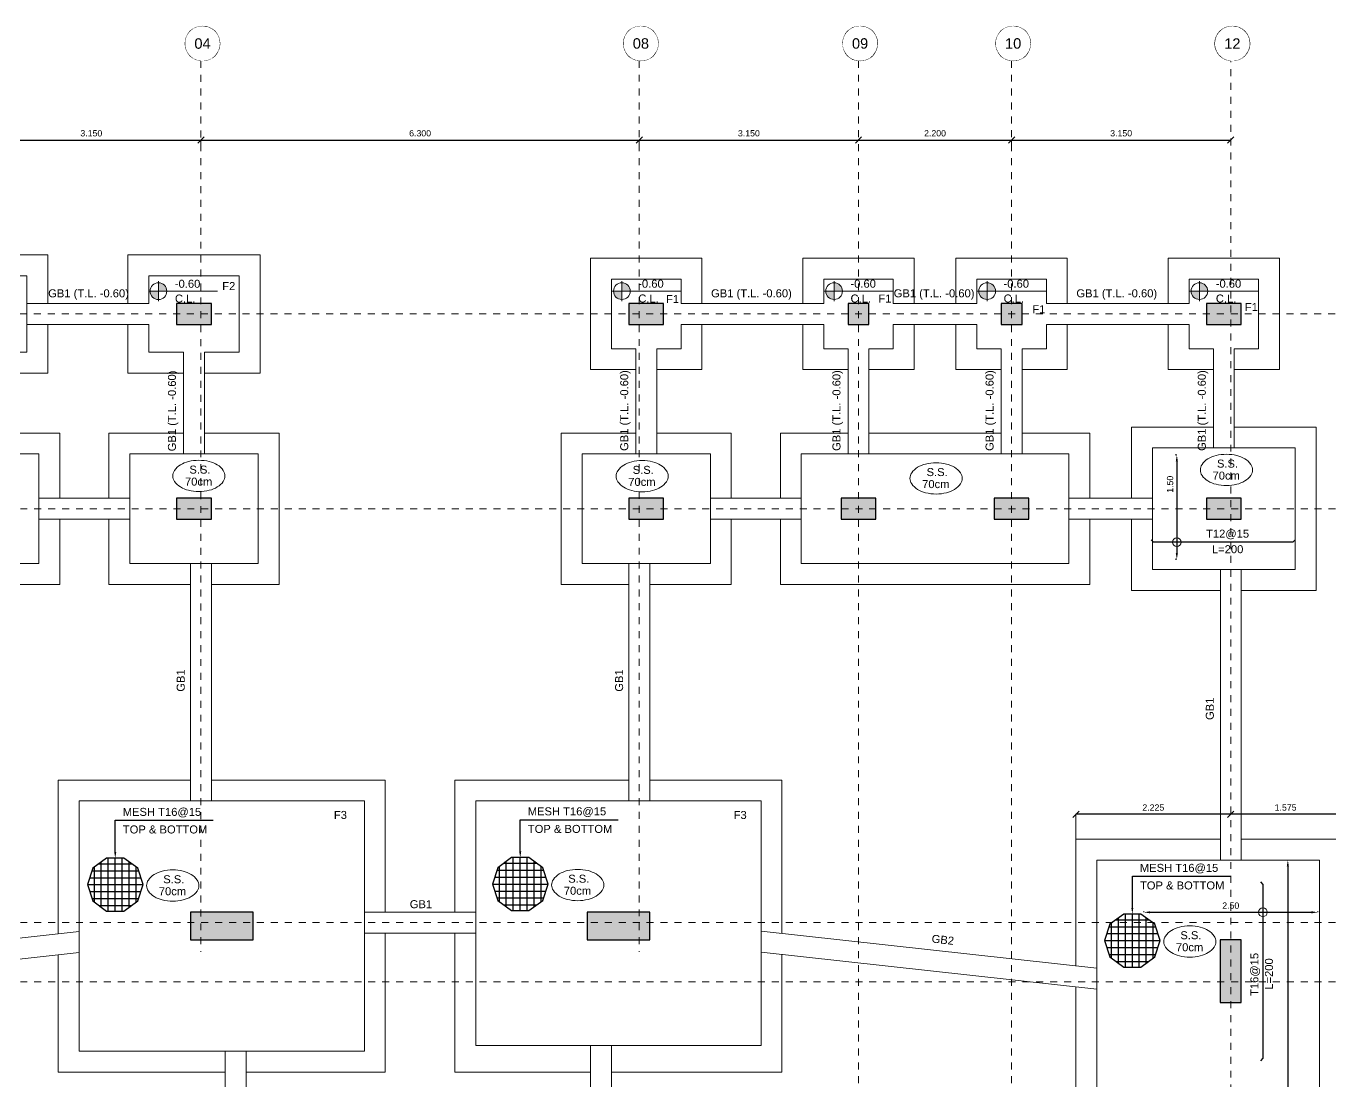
# Model space of a CAD drawing. Header units: inches. Extents: x -11.3 to 47.2, y -1.9 to 32.
# Drawn here: x 8.49 to 27.22, y 16.82 to 31.99 of the extents above; entities that cross this region are included whole.
import ezdxf
from ezdxf import colors
from ezdxf.entities.mleader import LeaderData, LeaderLine
from ezdxf.enums import TextEntityAlignment as Align
from ezdxf.math import Vec2, Vec3

# ---------------------------------------------------------------- set-up
doc = ezdxf.new("R2010")
doc.units = ezdxf.units.IN
doc.header["$MEASUREMENT"] = 0
doc.set_wipeout_variables(frame=1)
doc.linetypes.add('AXES-TYP$0$CENTER2', pattern=[1.125, 0.75, -0.125, 0.125, -0.125])
doc.layers.add('AXES-2ND&3RD$0$A-GRID-IDEN @ 50', color=51, linetype='Continuous')
doc.layers.add('Columns', color=4, linetype='Continuous')
for name, color, linetype, lineweight in [('AXES-2ND&3RD$0$S-AXIS-CIRC', 22, 'Continuous', 13), ('AXES-TYP$0$S-AXIS-PLAN', 20, 'AXES-TYP$0$CENTER2', 18), ('F_600', 144, 'Continuous', 20), ('F_700', 150, 'Continuous', 20), ('FOUNDATION$0$S-ANNO-TEXT', 130, 'Continuous', 13), ('FOUNDATION$0$S-ANNO-TEXT @ 50', 130, 'Continuous', 13), ('FOUNDATION$0$S-BEAM-NAME', 2, 'Continuous', 30), ('FOUNDATION$0$S-CONC-PATH', 253, 'Continuous', 5), ('P_Con', 6, 'Continuous', 20), ('Strip', 3, 'Continuous', 20)]:
    doc.layers.add(name, color=color, linetype=linetype, lineweight=lineweight)
doc.styles.add('AXES-2ND&3RD$0$DMA-T-S', font='sanss___.ttf', dxfattribs={"height": 0.0023})
doc.styles.add('AXES-ROOF$0$DMA-TXT-DIM', font='sanss___.ttf', dxfattribs={"height": 0.0018})
doc.styles.add('FOUNDATION$0$DMA-T-S', font='sanss___.ttf', dxfattribs={"height": 0.0023})
doc.styles.add('FOUNDATION$0$DMA-TXT-DIM', font='sanss___.ttf', dxfattribs={"height": 0.0018})
doc.styles.add('FOUNDATION$0$Standard', font='arial.ttf')
doc.dimstyles.new('AXES-ROOF$0$DMA-DIM', dxfattribs={"dimtxt": 0.0018, "dimasz": 0.0018, "dimexe": 0, "dimexo": 0, "dimgap": 0.001, "dimtad": 1, "dimdec": 3, "dimlfac": -1, "dimrnd": 0.001, "dimzin": 1, "dimdsep": 46, "dimtxsty": 'AXES-ROOF$0$DMA-TXT-DIM', "dimblk": 'AXES-ROOF$0$_Oblique', "dimcen": 0.003, "dimclrd": 256, "dimclre": 256, "dimclrt": 2, "dimadec": 3, "dimazin": 0, "dimtfac": 1, "dimtdec": 3, "dimtofl": 0, "dimtmove": 0, "dimatfit": 3, "dimfxl": 0.05, "dimtolj": 1, "dimtzin": 0, "dimlwe": -1, "dimarcsym": 0})
doc.dimstyles.new('FOUNDATION$0$DMA-DIM', dxfattribs={"dimtxt": 0.0018, "dimasz": 0.0018, "dimexe": 0, "dimexo": 0, "dimgap": 0.001, "dimtad": 1, "dimdec": 3, "dimlfac": -1, "dimrnd": 0.001, "dimzin": 1, "dimdsep": 46, "dimtxsty": 'FOUNDATION$0$DMA-TXT-DIM', "dimblk": 'FOUNDATION$0$_Oblique', "dimcen": 0.003, "dimclrd": 256, "dimclre": 256, "dimclrt": 2, "dimadec": 3, "dimazin": 0, "dimtfac": 1, "dimtdec": 3, "dimtofl": 0, "dimtmove": 0, "dimatfit": 3, "dimfxl": 0.05, "dimtolj": 1, "dimtzin": 0, "dimlwe": -1, "dimarcsym": 0})

# ---------------------------------------------------------------- blocks, each defined once
blk = doc.blocks.new('FOUNDATION$0$ssnot')
at = {"layer": 'FOUNDATION$0$S-ANNO-TEXT'}
blk.add_lwpolyline([(-0.75, 0, 0.152216), (-0.701, -0.158, 0.106943), (-0.53, -0.318, 0.074343), (-0.3, -0.413, 0.060974), (0, -0.45, 0.060974), (0.3, -0.413, 0.074343), (0.53, -0.318, 0.106943), (0.701, -0.158, 0.152216), (0.75, 0, 0.152216), (0.701, 0.158, 0.106943), (0.53, 0.318, 0.074343), (0.3, 0.413, 0.060974), (0, 0.45, 0.060974), (-0.3, 0.413, 0.074343), (-0.53, 0.318, 0.106943), (-0.701, 0.158, 0.152216)], format="xyb", close=True, dxfattribs=at)
blk = doc.blocks.new('*U8')
at = {"layer": 'FOUNDATION$0$S-ANNO-TEXT'}
h = blk.add_hatch(color=256, dxfattribs=at)
h.paths.add_polyline_path([(0, 0.0024), (0, 0), (0.0024, 0, 0.414214)])
h.paths.add_polyline_path([(0, 0), (-0.0024, 0, 0.414214), (0, -0.0024)])
for p, q in [((-0.00288, 0), (0.0024, 0)), ((0, 0.00288), (0, -0.00288)), ((0.0039, 0), (0, 0)), ((0.0039, 0), (0.01692, 0))]:
    blk.add_line(p, q, dxfattribs=at)
blk.add_circle((0, 0), 0.0024, dxfattribs=at)
at = {"layer": 'FOUNDATION$0$S-ANNO-TEXT', "style": 'FOUNDATION$0$DMA-T-S', "flags": 4}
blk.add_attdef('0.00', (0.0047, 0.00098), '', height=0.0023, dxfattribs=at)
at = {"layer": 'FOUNDATION$0$S-ANNO-TEXT', "style": 'FOUNDATION$0$DMA-T-S'}
blk.add_attdef('FINISHING', (0.00473, -0.00328), '', height=0.0023, dxfattribs=at)
blk = doc.blocks.new('*D175')
at = {"layer": 'Defpoints', "color": 0, "transparency": 16777216}
for p in [(26.594, 20), (26.594, 14.1), (26.62, 14.1)]:
    blk.add_point(p, dxfattribs=at)
at = {"layer": 'FOUNDATION$0$S-ANNO-TEXT', "transparency": 16777216}
for p, q in [((26.594, 20), (26.62, 20)), ((26.594, 14.1), (26.62, 14.1))]:
    blk.add_line(p, q, dxfattribs=at)
at = {"layer": 'FOUNDATION$0$S-ANNO-TEXT', "lineweight": -2, "transparency": 16777216}
blk.add_line((26.62, 19.91), (26.62, 14.19), dxfattribs=at)
at = {"layer": 'FOUNDATION$0$S-ANNO-TEXT', "transparency": 16777216}
for points in [[(26.605, 19.91), (26.635, 19.91), (26.62, 20)], [(26.605, 14.19), (26.635, 14.19), (26.62, 14.1)]]:
    blk.add_solid(points, dxfattribs=at)
blk = doc.blocks.new('*D173')
at = {"layer": 'Defpoints', "color": 0, "transparency": 16777216}
for p in [(24.999, 25.823), (24.999, 24.323), (25.025, 24.323)]:
    blk.add_point(p, dxfattribs=at)
at = {"layer": 'FOUNDATION$0$S-ANNO-TEXT', "transparency": 16777216}
for p, q in [((24.999, 25.823), (25.025, 25.823)), ((24.999, 24.323), (25.025, 24.323))]:
    blk.add_line(p, q, dxfattribs=at)
at = {"layer": 'FOUNDATION$0$S-ANNO-TEXT', "lineweight": -2, "transparency": 16777216}
blk.add_line((25.025, 25.733), (25.025, 24.413), dxfattribs=at)
at = {"layer": 'FOUNDATION$0$S-ANNO-TEXT', "transparency": 16777216}
for points in [[(25.01, 25.733), (25.04, 25.733), (25.025, 25.823)], [(25.01, 24.413), (25.04, 24.413), (25.025, 24.323)]]:
    blk.add_solid(points, dxfattribs=at)
at = {"layer": 'FOUNDATION$0$S-ANNO-TEXT', "transparency": 16777216, "insert": (24.928, 25.402), "char_height": 0.09, "attachment_point": 5, "rotation": 90, "style": 'FOUNDATION$0$DMA-TXT-DIM'}
blk.add_mtext('\\A1;1.50', dxfattribs=at)
blk = doc.blocks.new('FOUNDATION$0$_Oblique')
at = {"color": 0, "linetype": 'ByBlock', "lineweight": -2}
blk.add_line((0.5, 0.5), (-0.5, -0.5), dxfattribs=at)
blk = doc.blocks.new('*D155')
at = {"layer": 'Defpoints', "color": 0, "transparency": 16777216}
for p in [(25.8, 20.658), (25.8, 20.658), (27.375, 20.3)]:
    blk.add_point(p, dxfattribs=at)
at = {"layer": 'FOUNDATION$0$S-ANNO-TEXT', "lineweight": -2, "transparency": 16777216}
blk.add_line((27.375, 20.658), (25.8, 20.658), dxfattribs=at)
at = {"layer": 'FOUNDATION$0$S-ANNO-TEXT', "transparency": 16777216}
blk.add_line((27.375, 20.3), (27.375, 20.658), dxfattribs=at)
at = {"layer": 'FOUNDATION$0$S-ANNO-TEXT', "lineweight": -2, "transparency": 16777216, "xscale": 0.09, "yscale": 0.09, "zscale": 0.09, "rotation": 180}
blk.add_blockref('FOUNDATION$0$_Oblique', (25.8, 20.658), dxfattribs=at)
at = {"layer": 'FOUNDATION$0$S-ANNO-TEXT', "lineweight": -2, "transparency": 16777216, "xscale": 0.09, "yscale": 0.09, "zscale": 0.09}
blk.add_blockref('FOUNDATION$0$_Oblique', (27.375, 20.658), dxfattribs=at)
at = {"layer": 'FOUNDATION$0$S-ANNO-TEXT', "transparency": 16777216, "insert": (26.588, 20.754), "char_height": 0.09, "attachment_point": 5, "style": 'FOUNDATION$0$DMA-TXT-DIM'}
blk.add_mtext('\\A1;1.575', dxfattribs=at)
blk = doc.blocks.new('*D153')
at = {"layer": 'Defpoints', "color": 0, "transparency": 16777216}
for p in [(23.575, 20.658), (25.8, 20.658), (23.575, 20.3)]:
    blk.add_point(p, dxfattribs=at)
at = {"layer": 'FOUNDATION$0$S-ANNO-TEXT', "transparency": 16777216}
blk.add_line((23.575, 20.3), (23.575, 20.658), dxfattribs=at)
at = {"layer": 'FOUNDATION$0$S-ANNO-TEXT', "lineweight": -2, "transparency": 16777216}
blk.add_line((25.8, 20.658), (23.575, 20.658), dxfattribs=at)
at = {"layer": 'FOUNDATION$0$S-ANNO-TEXT', "lineweight": -2, "transparency": 16777216, "xscale": 0.09, "yscale": 0.09, "zscale": 0.09, "rotation": 180}
blk.add_blockref('FOUNDATION$0$_Oblique', (23.575, 20.658), dxfattribs=at)
at = {"layer": 'FOUNDATION$0$S-ANNO-TEXT', "lineweight": -2, "transparency": 16777216, "xscale": 0.09, "yscale": 0.09, "zscale": 0.09}
blk.add_blockref('FOUNDATION$0$_Oblique', (25.8, 20.658), dxfattribs=at)
at = {"layer": 'FOUNDATION$0$S-ANNO-TEXT', "transparency": 16777216, "insert": (24.687, 20.754), "char_height": 0.09, "attachment_point": 5, "style": 'FOUNDATION$0$DMA-TXT-DIM'}
blk.add_mtext('\\A1;2.225', dxfattribs=at)
blk = doc.blocks.new('*D164')
at = {"layer": 'Defpoints', "color": 0, "transparency": 16777216}
for p in [(24.55, 19.263), (27.05, 19.263), (27.05, 19.248)]:
    blk.add_point(p, dxfattribs=at)
at = {"layer": 'FOUNDATION$0$S-ANNO-TEXT', "transparency": 16777216}
for p, q in [((24.55, 19.263), (24.55, 19.248)), ((27.05, 19.263), (27.05, 19.248))]:
    blk.add_line(p, q, dxfattribs=at)
at = {"layer": 'FOUNDATION$0$S-ANNO-TEXT', "lineweight": -2, "transparency": 16777216}
blk.add_line((24.64, 19.248), (26.96, 19.248), dxfattribs=at)
at = {"layer": 'FOUNDATION$0$S-ANNO-TEXT', "transparency": 16777216}
for points in [[(24.64, 19.263), (24.64, 19.233), (24.55, 19.248)], [(26.96, 19.263), (26.96, 19.233), (27.05, 19.248)]]:
    blk.add_solid(points, dxfattribs=at)
at = {"layer": 'FOUNDATION$0$S-ANNO-TEXT', "transparency": 16777216, "insert": (25.8, 19.344), "char_height": 0.09, "attachment_point": 5, "style": 'FOUNDATION$0$DMA-TXT-DIM'}
blk.add_mtext('\\A1;2.50', dxfattribs=at)
blk = doc.blocks.new('AXES-ROOF$0$_Oblique')
at = {"color": 0, "linetype": 'ByBlock', "lineweight": -2}
blk.add_line((0.5, 0.5), (-0.5, -0.5), dxfattribs=at)
blk = doc.blocks.new('*D243')
at = {"layer": 'Defpoints', "color": 0, "transparency": 16777216}
for p in [(7.85, 30.351), (11, 30.351), (11, 30.261)]:
    blk.add_point(p, dxfattribs=at)
at = {"layer": 'FOUNDATION$0$S-ANNO-TEXT', "lineweight": -2, "transparency": 16777216}
blk.add_line((7.85, 30.351), (11, 30.351), dxfattribs=at)
at = {"layer": 'FOUNDATION$0$S-ANNO-TEXT', "transparency": 16777216}
blk.add_line((11, 30.261), (11, 30.351), dxfattribs=at)
at = {"layer": 'FOUNDATION$0$S-ANNO-TEXT', "lineweight": -2, "transparency": 16777216, "xscale": 0.09, "yscale": 0.09, "zscale": 0.09, "rotation": 180}
blk.add_blockref('AXES-ROOF$0$_Oblique', (7.85, 30.351), dxfattribs=at)
at = {"layer": 'FOUNDATION$0$S-ANNO-TEXT', "lineweight": -2, "transparency": 16777216, "xscale": 0.09, "yscale": 0.09, "zscale": 0.09}
blk.add_blockref('AXES-ROOF$0$_Oblique', (11, 30.351), dxfattribs=at)
at = {"layer": 'FOUNDATION$0$S-ANNO-TEXT', "transparency": 16777216, "insert": (9.425, 30.447), "char_height": 0.09, "attachment_point": 5, "style": 'AXES-ROOF$0$DMA-TXT-DIM'}
blk.add_mtext('\\A1;3.150', dxfattribs=at)
blk = doc.blocks.new('*D241')
at = {"layer": 'Defpoints', "color": 0, "transparency": 16777216}
for p in [(17.3, 30.351), (20.45, 30.351), (20.45, 30.351)]:
    blk.add_point(p, dxfattribs=at)
at = {"layer": 'FOUNDATION$0$S-ANNO-TEXT', "lineweight": -2, "transparency": 16777216}
blk.add_line((17.3, 30.351), (20.45, 30.351), dxfattribs=at)
at = {"layer": 'FOUNDATION$0$S-ANNO-TEXT', "lineweight": -2, "transparency": 16777216, "xscale": 0.09, "yscale": 0.09, "zscale": 0.09, "rotation": 180}
blk.add_blockref('AXES-ROOF$0$_Oblique', (17.3, 30.351), dxfattribs=at)
at = {"layer": 'FOUNDATION$0$S-ANNO-TEXT', "lineweight": -2, "transparency": 16777216, "xscale": 0.09, "yscale": 0.09, "zscale": 0.09}
blk.add_blockref('AXES-ROOF$0$_Oblique', (20.45, 30.351), dxfattribs=at)
at = {"layer": 'FOUNDATION$0$S-ANNO-TEXT', "transparency": 16777216, "insert": (18.875, 30.447), "char_height": 0.09, "attachment_point": 5, "style": 'AXES-ROOF$0$DMA-TXT-DIM'}
blk.add_mtext('\\A1;3.150', dxfattribs=at)
blk = doc.blocks.new('*D239')
at = {"layer": 'Defpoints', "color": 0, "transparency": 16777216}
for p in [(20.45, 30.351), (22.65, 30.351), (22.65, 30.208)]:
    blk.add_point(p, dxfattribs=at)
at = {"layer": 'FOUNDATION$0$S-ANNO-TEXT', "lineweight": -2, "transparency": 16777216}
blk.add_line((20.45, 30.351), (22.65, 30.351), dxfattribs=at)
at = {"layer": 'FOUNDATION$0$S-ANNO-TEXT', "transparency": 16777216}
blk.add_line((22.65, 30.208), (22.65, 30.351), dxfattribs=at)
at = {"layer": 'FOUNDATION$0$S-ANNO-TEXT', "lineweight": -2, "transparency": 16777216, "xscale": 0.09, "yscale": 0.09, "zscale": 0.09, "rotation": 180}
blk.add_blockref('AXES-ROOF$0$_Oblique', (20.45, 30.351), dxfattribs=at)
at = {"layer": 'FOUNDATION$0$S-ANNO-TEXT', "lineweight": -2, "transparency": 16777216, "xscale": 0.09, "yscale": 0.09, "zscale": 0.09}
blk.add_blockref('AXES-ROOF$0$_Oblique', (22.65, 30.351), dxfattribs=at)
at = {"layer": 'FOUNDATION$0$S-ANNO-TEXT', "transparency": 16777216, "insert": (21.55, 30.447), "char_height": 0.09, "attachment_point": 5, "style": 'AXES-ROOF$0$DMA-TXT-DIM'}
blk.add_mtext('\\A1;2.200', dxfattribs=at)
blk = doc.blocks.new('*D187')
at = {"layer": 'Defpoints', "color": 0, "transparency": 16777216}
for p in [(11, 30.351), (17.3, 30.351), (17.3, 30.261)]:
    blk.add_point(p, dxfattribs=at)
at = {"layer": 'FOUNDATION$0$S-ANNO-TEXT', "lineweight": -2, "transparency": 16777216}
blk.add_line((11, 30.351), (17.3, 30.351), dxfattribs=at)
at = {"layer": 'FOUNDATION$0$S-ANNO-TEXT', "transparency": 16777216}
blk.add_line((17.3, 30.261), (17.3, 30.351), dxfattribs=at)
at = {"layer": 'FOUNDATION$0$S-ANNO-TEXT', "lineweight": -2, "transparency": 16777216, "xscale": 0.09, "yscale": 0.09, "zscale": 0.09, "rotation": 180}
blk.add_blockref('AXES-ROOF$0$_Oblique', (11, 30.351), dxfattribs=at)
at = {"layer": 'FOUNDATION$0$S-ANNO-TEXT', "lineweight": -2, "transparency": 16777216, "xscale": 0.09, "yscale": 0.09, "zscale": 0.09}
blk.add_blockref('AXES-ROOF$0$_Oblique', (17.3, 30.351), dxfattribs=at)
at = {"layer": 'FOUNDATION$0$S-ANNO-TEXT', "transparency": 16777216, "insert": (14.15, 30.447), "char_height": 0.09, "attachment_point": 5, "style": 'AXES-ROOF$0$DMA-TXT-DIM'}
blk.add_mtext('\\A1;6.300', dxfattribs=at)
blk = doc.blocks.new('*D185')
at = {"layer": 'Defpoints', "color": 0, "transparency": 16777216}
for p in [(22.65, 30.351), (25.8, 30.351), (25.8, 30.351)]:
    blk.add_point(p, dxfattribs=at)
at = {"layer": 'FOUNDATION$0$S-ANNO-TEXT', "lineweight": -2, "transparency": 16777216}
blk.add_line((22.65, 30.351), (25.8, 30.351), dxfattribs=at)
at = {"layer": 'FOUNDATION$0$S-ANNO-TEXT', "lineweight": -2, "transparency": 16777216, "xscale": 0.09, "yscale": 0.09, "zscale": 0.09, "rotation": 180}
blk.add_blockref('AXES-ROOF$0$_Oblique', (22.65, 30.351), dxfattribs=at)
at = {"layer": 'FOUNDATION$0$S-ANNO-TEXT', "lineweight": -2, "transparency": 16777216, "xscale": 0.09, "yscale": 0.09, "zscale": 0.09}
blk.add_blockref('AXES-ROOF$0$_Oblique', (25.8, 30.351), dxfattribs=at)
at = {"layer": 'FOUNDATION$0$S-ANNO-TEXT', "transparency": 16777216, "insert": (24.225, 30.447), "char_height": 0.09, "attachment_point": 5, "style": 'AXES-ROOF$0$DMA-TXT-DIM'}
blk.add_mtext('\\A1;3.150', dxfattribs=at)
blk = doc.blocks.new('AXES-2ND&3RD$0$GI')
at = {"layer": 'AXES-2ND&3RD$0$S-AXIS-CIRC'}
blk.add_circle((0, 0), 0.005, dxfattribs=at)
at = {"style": 'AXES-2ND&3RD$0$DMA-T-S'}
blk.add_attdef('GRID_INDICATOR', text='', height=0.003, dxfattribs=at).set_placement((0, 0), align=Align.MIDDLE)
blk.add_wipeout([(0, 0.005), (0.0017, 0.0047), (0.00306, 0.00395), (0.00388, 0.00315), (0.00443, 0.00232), (0.00481, 0.00137), (0.005, 0), (0.00493, -0.00086), (0.00455, -0.00207), (0.00368, -0.00338), (0.00281, -0.00414), (0.00209, -0.00454), (0.00139, -0.0048), (0.00044, -0.00498), (-0.00046, -0.00498), (-0.00143, -0.00479), (-0.00255, -0.0043), (-0.00307, -0.00394), (-0.00383, -0.00322), (-0.0044, -0.00237), (-0.00482, -0.00132), (-0.00498, -0.00047), (-0.00493, 0.00082), (-0.00466, 0.0018), (-0.00433, 0.0025), (-0.00388, 0.00315), (-0.00314, 0.00389), (-0.00238, 0.0044), (-0.00159, 0.00474), (-0.00097, 0.0049)]).dxf.layer = 'AXES-2ND&3RD$0$S-AXIS-CIRC'
for tag, p in [('LINE_1', (0, 0.0015)), ('LINE_2', (0, -0.00216))]:
    blk.add_attdef(tag, text='', height=0.003, dxfattribs=at).set_placement(p, align=Align.MIDDLE)

msp = doc.modelspace()

# ---------------------------------------------------------------- hatches: boundary and pattern name
at = {"layer": 'FOUNDATION$0$S-CONC-PATH'}
for points in [[(11.15, 27.7), (11.15, 28), (10.65, 28), (10.65, 27.7)], [(17.65, 27.7), (17.65, 28), (17.15, 28), (17.15, 27.7)], [(20.6, 27.7), (20.6, 28), (20.3, 28), (20.3, 27.7)], [(22.8, 27.7), (22.8, 28), (22.5, 28), (22.5, 27.7)], [(25.95, 27.7), (25.95, 28), (25.45, 28), (25.45, 27.7)], [(10.65, 25.2), (10.65, 24.9), (11.15, 24.9), (11.15, 25.2)], [(17.15, 25.2), (17.15, 24.9), (17.65, 24.9), (17.65, 25.2)], [(20.7, 24.9), (20.7, 25.2), (20.1999, 25.2), (20.1999, 24.9)], [(22.9001, 24.9), (22.9001, 25.2), (22.4, 25.2), (22.4, 24.9)], [(25.95, 24.9), (25.95, 25.2), (25.45, 25.2), (25.45, 24.9)], [(11.75, 18.85), (11.75, 19.25), (10.85, 19.25), (10.85, 18.85)], [(17.45, 18.85), (17.45, 19.25), (16.55, 19.25), (16.55, 18.85)], [(25.95, 18.85), (25.65, 18.85), (25.65, 17.95), (25.95, 17.95)]]:
    msp.add_hatch(color=256, dxfattribs=at).paths.add_polyline_path(points)

# ---------------------------------------------------------------- linework, layer by layer
at = {"flags": 128}
for points in [[(10.1687, 19.646), (10.0923, 19.8811), (9.8923, 20.0264), (9.6451, 20.0264), (9.4451, 19.8811), (9.3687, 19.646), (9.4451, 19.4109), (9.6451, 19.2656), (9.8923, 19.2656), (10.0923, 19.4109)], [(15.9888, 19.6537), (15.9124, 19.8888), (15.7124, 20.0341), (15.4652, 20.0341), (15.2652, 19.8888), (15.1888, 19.6537), (15.2652, 19.4186), (15.4652, 19.2733), (15.7124, 19.2733), (15.9124, 19.4186)], [(24.7855, 18.8412), (24.7091, 19.0763), (24.5091, 19.2216), (24.2619, 19.2216), (24.0619, 19.0763), (23.9855, 18.8412), (24.0619, 18.6061), (24.2619, 18.4608), (24.5091, 18.4608), (24.7091, 18.6061)]]:
    msp.add_lwpolyline(points, close=True, dxfattribs=at)
at = {"layer": 'AXES-TYP$0$S-AXIS-PLAN', "ltscale": 0.01}
for p, q in [((11, 31.4892), (11, 18.6776)), ((17.3, 31.4902), (17.3, 18.6776)), ((20.45, 31.4902), (20.45, -1.3613)), ((22.65, 31.4902), (22.65, -1.3761)), ((25.8, 14.4709), (25.8, 31.4892)), ((-2.2001, 27.85), (30.7233, 27.85)), ((-2.1947, 25.05), (30.7233, 25.05)), ((-2.1947, 19.1), (30.7233, 19.1)), ((-2.1947, 18.25), (30.7233, 18.25))]:
    msp.add_line(p, q, dxfattribs=at)
at = {"layer": 'Columns'}
for points in [[(11.15, 27.7), (11.15, 28), (10.65, 28), (10.65, 27.7)], [(17.65, 27.7), (17.65, 28), (17.15, 28), (17.15, 27.7)], [(20.6, 27.7), (20.6, 28), (20.3, 28), (20.3, 27.7)], [(22.8, 27.7), (22.8, 28), (22.5, 28), (22.5, 27.7)], [(25.95, 27.7), (25.95, 28), (25.45, 28), (25.45, 27.7)], [(10.65, 25.2), (10.65, 24.9), (11.15, 24.9), (11.15, 25.2)], [(17.15, 25.2), (17.15, 24.9), (17.65, 24.9), (17.65, 25.2)], [(20.7, 24.9), (20.7, 25.2), (20.1999, 25.2), (20.1999, 24.9)], [(22.9001, 24.9), (22.9001, 25.2), (22.4, 25.2), (22.4, 24.9)], [(25.95, 24.9), (25.95, 25.2), (25.45, 25.2), (25.45, 24.9)], [(11.75, 18.85), (11.75, 19.25), (10.85, 19.25), (10.85, 18.85)], [(17.45, 18.85), (17.45, 19.25), (16.55, 19.25), (16.55, 18.85)], [(25.95, 18.85), (25.65, 18.85), (25.65, 17.95), (25.95, 17.95)]]:
    msp.add_lwpolyline(points, close=True, dxfattribs=at)
at = {"layer": 'F_600'}
for points in [[(7.2, 28), (7.2, 28.4), (8.5, 28.4), (8.5, 27.3), (8.0001, 27.3)], [(10.25, 28), (10.25, 28.4), (11.55, 28.4), (11.55, 27.3), (11.05, 27.3)], [(17.25, 27.35), (16.9, 27.35), (16.9, 28.35), (17.9, 28.35), (17.9, 28)], [(19.95, 28), (19.95, 28.35), (20.95, 28.35), (20.95, 28)], [(22.15, 28), (22.15, 28.35), (23.15, 28.35), (23.15, 28)], [(25.2, 28), (25.2, 28.35), (26.2, 28.35), (26.2, 27.35), (25.85, 27.35)], [(10.75, 27.3), (10.25, 27.3), (10.25, 27.7)], [(17.9, 27.7), (17.9, 27.35), (17.55, 27.35)], [(20.3, 27.35), (19.95, 27.35), (19.95, 27.7)], [(20.95, 27.7), (20.95, 27.35), (20.6, 27.35)], [(22.5001, 27.35), (22.15, 27.35), (22.15, 27.7)], [(23.15, 27.7), (23.15, 27.35), (22.8001, 27.35)], [(25.55, 27.35), (25.2, 27.35), (25.2, 27.7)]]:
    msp.add_lwpolyline(points, dxfattribs=at)
at = {"layer": 'F_700'}
for points in [[(24.675, 24.175), (26.725, 24.175), (26.725, 25.925), (24.675, 25.925)], [(4.8275, 24.2625), (8.6725, 24.2625), (8.6725, 25.8375), (4.8275, 25.8375)], [(9.9775, 24.2625), (11.8225, 24.2625), (11.8225, 25.8375), (9.9775, 25.8375)], [(16.4775, 24.2625), (18.3225, 24.2625), (18.3225, 25.8375), (16.4775, 25.8375)], [(19.6275, 24.2625), (23.4725, 24.2625), (23.4725, 25.8375), (19.6275, 25.8375)], [(9.25, 17.25), (13.35, 17.25), (13.35, 20.85), (9.25, 20.85)], [(14.95, 17.3316), (19.05, 17.3316), (19.05, 20.85), (14.95, 20.85)], [(23.875, 14.1), (27.075, 14.1), (27.075, 20), (23.875, 20)]]:
    msp.add_lwpolyline(points, close=True, dxfattribs=at)
at = {"layer": 'FOUNDATION$0$S-ANNO-TEXT'}
for centre in [(25.0246, 24.5684), (26.2626, 19.2478)]:
    msp.add_circle(centre, 0.0625, dxfattribs=at)
at = {"layer": 'FOUNDATION$0$S-BEAM-NAME', "extrusion": (0, 0, -1)}
for p, q in [((9.4687, 19.3938), (9.4687, 19.8983)), ((9.5344, 19.946), (10.003, 19.946)), ((9.5687, 19.3211), (9.5687, 19.9709)), ((9.6687, 19.2656), (9.6687, 20.0264)), ((9.7687, 19.2656), (9.7687, 20.0264)), ((9.8687, 19.2656), (9.8687, 20.0264)), ((9.9687, 19.3211), (9.9687, 19.9709)), ((10.0687, 19.3938), (10.0687, 19.8983)), ((15.2888, 19.4015), (15.2888, 19.906)), ((15.3545, 19.9537), (15.8231, 19.9537)), ((15.3888, 19.3288), (15.3888, 19.9786)), ((15.4888, 19.2733), (15.4888, 20.0341)), ((15.5888, 19.2733), (15.5888, 20.0341)), ((15.6888, 19.2733), (15.6888, 20.0341)), ((15.7888, 19.3288), (15.7888, 19.9786)), ((15.8888, 19.4015), (15.8888, 19.906)), ((9.4012, 19.746), (10.1362, 19.746)), ((9.4337, 19.846), (10.1037, 19.846)), ((15.2213, 19.7537), (15.9563, 19.7537)), ((15.2538, 19.8537), (15.9238, 19.8537)), ((9.3687, 19.646), (10.1687, 19.646)), ((9.4012, 19.546), (10.1362, 19.546)), ((15.1888, 19.6537), (15.9888, 19.6537)), ((15.2213, 19.5537), (15.9563, 19.5537)), ((9.4337, 19.446), (10.1037, 19.446)), ((9.5344, 19.346), (10.003, 19.346)), ((15.2538, 19.4537), (15.9238, 19.4537)), ((15.3545, 19.3537), (15.8231, 19.3537)), ((24.1512, 19.1412), (24.6198, 19.1412)), ((24.1855, 18.5163), (24.1855, 19.1661)), ((24.2855, 18.4608), (24.2855, 19.2216)), ((24.3855, 18.4608), (24.3855, 19.2216)), ((24.4855, 18.4608), (24.4855, 19.2216)), ((24.5855, 18.5163), (24.5855, 19.1661)), ((24.018, 18.9412), (24.753, 18.9412)), ((24.0505, 19.0412), (24.7206, 19.0412)), ((24.0855, 18.5889), (24.0855, 19.0934)), ((24.6855, 18.5889), (24.6855, 19.0934)), ((23.9855, 18.8412), (24.7855, 18.8412)), ((24.018, 18.7412), (24.753, 18.7412)), ((24.0505, 18.6412), (24.7206, 18.6412)), ((24.1512, 18.5412), (24.6198, 18.5412))]:
    msp.add_line(p, q, dxfattribs=at)
at = {"layer": 'FOUNDATION$0$S-BEAM-NAME', "linetype": 'Continuous'}
for points in [[(26.7267, 24.6038), (26.6913, 24.5684), (24.6913, 24.5684), (24.6559, 24.6038)], [(26.2272, 19.6854), (26.2626, 19.65), (26.2626, 17.15), (26.2272, 17.1146)]]:
    msp.add_lwpolyline(points, dxfattribs=at)
at = {"layer": 'P_Con'}
for points in [[(6.9, 28), (6.9, 28.7), (8.8, 28.7), (8.8, 28)], [(9.95, 28), (9.95, 28.7), (11.85, 28.7), (11.85, 27), (11.05, 27)], [(16.6, 27.075), (16.6, 28.65), (18.2, 28.65), (18.2, 28)], [(19.65, 28), (19.65, 28.65), (21.25, 28.65), (21.25, 28)], [(21.85, 28), (21.85, 28.65), (23.45, 28.65), (23.45, 28)], [(24.9, 28), (24.9, 28.65), (26.5, 28.65), (26.5, 27.075)], [(8.8, 27.7), (8.8, 27), (8.0001, 27)], [(10.75, 27), (9.95, 27), (9.95, 27.7)], [(18.2, 27.7), (18.2, 27.075)], [(19.65, 27.075), (19.65, 27.7)], [(21.25, 27.7), (21.25, 27.075)], [(21.85, 27.075), (21.85, 27.7)], [(23.45, 27.7), (23.45, 27.075)], [(24.9, 27.075), (24.9, 27.7)], [(17.25, 27.05), (16.6, 27.05), (16.6, 27.075)], [(18.2, 27.075), (18.2, 27.05), (17.55, 27.05)], [(20.3, 27.05), (19.65, 27.05), (19.65, 27.075)], [(21.25, 27.075), (21.25, 27.05), (20.6, 27.05)], [(22.5001, 27.05), (21.85, 27.05), (21.85, 27.075)], [(23.45, 27.075), (23.45, 27.05), (22.8001, 27.05)], [(25.55, 27.05), (24.9, 27.05), (24.9, 27.075)], [(26.5, 27.075), (26.5, 27.05), (25.85, 27.05)], [(8.9725, 25.2), (8.9725, 26.1375), (8.0001, 26.1375)], [(10.75, 26.1375), (9.6775, 26.1375), (9.6775, 25.2)], [(11.15, 23.9625), (12.1225, 23.9625), (12.1225, 26.1375), (11.05, 26.1375)], [(17.15, 23.9625), (16.1775, 23.9625), (16.1775, 26.1375), (17.25, 26.1375)], [(17.55, 26.1375), (18.6225, 26.1375), (18.6225, 25.2)], [(19.3275, 25.2), (19.3275, 26.1375), (20.2999, 26.1375)], [(20.5999, 26.1375), (22.5, 26.1375)], [(22.8, 26.1375), (23.7725, 26.1375), (23.7725, 25.2)], [(25.55, 26.225), (24.375, 26.225), (24.375, 25.2)], [(25.9503, 23.875), (27.025, 23.875), (27.025, 26.225), (25.85, 26.225)], [(4.5275, 24.9), (4.5275, 23.9625), (8.9725, 23.9625), (8.9725, 24.9)], [(9.6775, 24.9), (9.6775, 23.9625), (10.85, 23.9625)], [(18.6225, 24.9), (18.6225, 23.9625), (17.45, 23.9625)], [(23.7725, 24.9), (23.7725, 23.9625), (19.3275, 23.9625), (19.3275, 24.9)], [(24.375, 24.9), (24.375, 23.875), (25.6503, 23.875)], [(8.95, 18.9407), (8.95, 21.15), (10.85, 21.15)], [(11.15, 21.15), (13.65, 21.15), (13.65, 19.25)], [(14.65, 19.25), (14.65, 21.15), (17.15, 21.15)], [(17.45, 21.15), (19.35, 21.15), (19.35, 18.9433)], [(23.575, 18.4741), (23.575, 20.3), (25.6502, 20.3)], [(25.9502, 20.3), (27.375, 20.3), (27.375, 13.8), (25.45, 13.8)], [(13.65, 18.95), (13.65, 16.95), (11.65, 16.95)], [(16.6, 16.95), (14.65, 16.95), (14.65, 18.95)], [(11.35, 16.95), (8.95, 16.95), (8.95, 18.6389)], [(19.35, 18.6415), (19.35, 16.95), (16.9, 16.95)], [(25.15, 13.8), (23.575, 13.8), (23.575, 18.1723)]]:
    msp.add_lwpolyline(points, dxfattribs=at)
at = {"layer": 'Strip'}
for p, q in [((8.5, 28), (10.25, 28)), ((17.9, 28), (19.95, 28)), ((20.95, 28), (22.15, 28)), ((23.15, 28), (25.2, 28)), ((8.5, 27.7), (10.25, 27.7)), ((17.9, 27.7), (19.95, 27.7)), ((20.95, 27.7), (22.15, 27.7)), ((23.15, 27.7), (25.2, 27.7)), ((10.75, 27.3), (10.75, 25.8375)), ((11.05, 27.3), (11.05, 25.8375)), ((17.25, 27.35), (17.25, 25.8375)), ((17.55, 27.35), (17.55, 25.8375)), ((20.3, 27.35), (20.3, 25.8375)), ((20.6, 27.35), (20.6, 25.8375)), ((22.5001, 27.35), (22.5001, 25.8375)), ((22.8001, 27.35), (22.8001, 25.8375)), ((25.55, 27.35), (25.55, 25.925)), ((25.85, 27.35), (25.85, 25.925)), ((10.85, 20.85), (10.85, 24.2625)), ((11.15, 20.85), (11.15, 24.2625)), ((17.15, 20.85), (17.15, 24.2625)), ((17.45, 20.85), (17.45, 24.2625)), ((25.6501, 20), (25.6504, 24.175)), ((25.9501, 20), (25.9504, 24.175)), ((14.95, 19.25), (13.35, 19.25)), ((9.25, 18.9741), (4.125, 18.4046)), ((14.95, 18.95), (13.35, 18.95)), ((19.05, 18.9762), (23.875, 18.4466)), ((9.25, 18.6722), (4.125, 18.1028)), ((19.05, 18.6744), (23.875, 18.1448)), ((11.35, 15.375), (11.35, 17.25)), ((11.65, 15.375), (11.65, 17.25)), ((16.6, 15.375), (16.6, 17.3316)), ((16.9, 15.375), (16.9, 17.3316))]:
    msp.add_line(p, q, dxfattribs=at)
for points in [[(8.6725, 25.2), (9.9775, 25.2)], [(18.3225, 25.2), (19.6275, 25.2)], [(23.4725, 25.2), (24.675, 25.2)], [(8.6725, 24.9), (9.9775, 24.9)], [(18.3225, 24.9), (19.6275, 24.9)], [(23.4725, 24.9), (24.675, 24.9)]]:
    msp.add_lwpolyline(points, dxfattribs=at)

# ---------------------------------------------------------------- block references
at = {"layer": 'FOUNDATION$0$S-ANNO-TEXT', "linetype": 'Continuous', "xscale": 0.5, "yscale": 0.5, "zscale": 0.5}
for p in [(10.9705, 25.5219), (17.3413, 25.5181), (21.565, 25.4863), (25.7378, 25.6082), (16.4151, 19.6402), (10.5949, 19.6325), (25.2118, 18.8276)]:
    msp.add_blockref('FOUNDATION$0$ssnot', p, dxfattribs=at)
at = {"layer": 'FOUNDATION$0$S-ANNO-TEXT @ 50', "xscale": 50, "yscale": 50, "zscale": 50}
for p in [(10.3901, 28.1779), (17.0493, 28.1788), (20.0993, 28.1788), (22.2993, 28.1788), (25.3493, 28.1788)]:
    msp.add_blockref('*U8', p, dxfattribs=at).add_auto_attribs({'FINISHING': 'C.L.', '0.00': '-0.60'})

# ---------------------------------------------------------------- texts
at = {"layer": 'FOUNDATION$0$S-ANNO-TEXT', "style": 'FOUNDATION$0$DMA-T-S'}
for s, rotation, p in [('S.S.', 0, (10.8342, 25.5551)), ('S.S.', 0, (25.6015, 25.6415)), ('70cm', 0, (10.7705, 25.3824)), ('70cm', 0, (17.1413, 25.3785)), ('S.S.', 0, (17.205, 25.5513)), ('S.S.', 0, (21.4287, 25.5195)), ('70cm', 0, (25.5378, 25.4687)), ('70cm', 0, (21.365, 25.3467)), ('S.S.', 0, (10.4586, 19.6657)), ('S.S.', 0, (16.2787, 19.6734)), ('70cm', 0, (10.3949, 19.4929)), ('70cm', 0, (16.2151, 19.5006)), ('S.S.', 0, (25.0755, 18.8609)), ('70cm', 0, (25.0118, 18.6881)), ('T16@15', 90, (26.197, 18.0458)), ('L=200', 90, (26.4063, 18.1356))]:
    msp.add_text(s, height=0.115, rotation=rotation, dxfattribs=at).set_placement(p)
for s, p in [('T12@15', (25.4449, 24.634)), ('L=200', (25.5295, 24.4107)), ('MESH T16@15', (9.8767, 20.6342)), ('MESH T16@15', (15.6968, 20.6419)), ('TOP & BOTTOM', (9.8782, 20.3817)), ('TOP & BOTTOM', (15.6984, 20.3894)), ('MESH T16@15', (24.4935, 19.8294)), ('TOP & BOTTOM', (24.4951, 19.5768))]:
    msp.add_text(s, height=0.115, dxfattribs=at).set_placement(p)
at = {"layer": 'FOUNDATION$0$S-BEAM-NAME', "style": 'FOUNDATION$0$DMA-T-S'}
for s, rotation, p in [('F2', 360, (11.3064, 28.1937)), ('F1', 360, (17.6836, 28.0073)), ('F1', 360, (20.7361, 28.0142)), ('F1', 360, (22.9477, 27.8602)), ('F1', 360, (26.0026, 27.8928)), ('GB1 (T.L. -0.60)', 90, (10.641, 25.8756)), ('GB1 (T.L. -0.60)', 90, (17.141, 25.8813)), ('GB1 (T.L. -0.60)', 90, (20.191, 25.8813)), ('GB1 (T.L. -0.60)', 90, (22.3911, 25.8813)), ('GB1 (T.L. -0.60)', 90, (25.441, 25.8813)), ('GB1', 89.99473, (10.767, 22.4196)), ('GB1', 89.99473, (17.067, 22.4196)), ('GB1', 89.99473, (25.5562, 22.0134)), ('F3', 360, (12.9111, 20.5902)), ('F3', 360, (18.6562, 20.5902)), ('GB1', 359.99473, (14.0013, 19.307)), ('GB2', 353.73124, (21.4966, 18.8141))]:
    msp.add_text(s, height=0.115, rotation=rotation, dxfattribs=at).set_placement(p)
for p in [(8.8047, 28.0895), (18.3314, 28.0895), (20.9564, 28.0895), (23.5814, 28.0895)]:
    msp.add_text('GB1 (T.L. -0.60)', height=0.115, dxfattribs=at).set_placement(p)

# ---------------------------------------------------------------- dimensions: what is measured, and where the dimension line sits
at = {"layer": 'FOUNDATION$0$S-ANNO-TEXT'}
for base, p1, p2, dimstyle, override, picture, middle in [((11, 30.3507), (7.85, 30.3507), (11, 30.2607), 'AXES-ROOF$0$DMA-DIM', {"dimscale": 0, "dimclrt": 256, "dimtix": 1, "dimtofl": 1, "dimtmove": 1, "dimatfit": 0}, '*D243', (9.425, 30.4471)), ((17.3, 30.3507), (11, 30.3507), (17.3, 30.2607), 'AXES-ROOF$0$DMA-DIM', {"dimscale": 0, "dimclrt": 256, "dimtix": 1, "dimtofl": 1, "dimtmove": 1, "dimatfit": 0}, '*D187', (14.15, 30.4471)), ((20.45, 30.3507), (17.3, 30.3507), (20.45, 30.3507), 'AXES-ROOF$0$DMA-DIM', {"dimscale": 0, "dimclrt": 256, "dimtix": 1, "dimtofl": 1, "dimtmove": 1, "dimatfit": 0}, '*D241', (18.875, 30.4471)), ((22.65, 30.3507), (20.45, 30.3507), (22.65, 30.208), 'AXES-ROOF$0$DMA-DIM', {"dimscale": 0, "dimclrt": 256, "dimtix": 1, "dimtofl": 1, "dimtmove": 1, "dimatfit": 0}, '*D239', (21.55, 30.447)), ((25.8, 30.3507), (22.65, 30.3507), (25.8, 30.3507), 'AXES-ROOF$0$DMA-DIM', {"dimscale": 0, "dimclrt": 256, "dimtix": 1, "dimtofl": 1, "dimtmove": 1, "dimatfit": 0}, '*D185', (24.225, 30.4471)), ((23.575, 20.6575), (25.8, 20.6575), (23.575, 20.3), 'FOUNDATION$0$DMA-DIM', {"dimscale": 0, "dimclrt": 256, "dimtix": 0, "dimtofl": 1, "dimtmove": 0, "dimatfit": 3}, '*D153', (24.6875, 20.7539)), ((25.8, 20.6575), (27.375, 20.3), (25.8, 20.6575), 'FOUNDATION$0$DMA-DIM', {"dimscale": 0, "dimclrt": 256, "dimtix": 0, "dimtofl": 1, "dimtmove": 0, "dimatfit": 3}, '*D155', (26.5875, 20.7539)), ((27.05, 19.2478), (24.55, 19.2635), (27.05, 19.2635), 'FOUNDATION$0$DMA-DIM', {"dimscale": 0, "dimdec": 2, "dimsah": 1, "dimclrt": 256, "dimtix": 0, "dimtofl": 1, "dimtmove": 0, "dimatfit": 3}, '*D164', (25.8, 19.3441))]:
    dim = msp.add_linear_dim(base=base, p1=p1, p2=p2, dimstyle=dimstyle, override=override, dxfattribs=at)
    dim.commit()
    dim.dimension.update_dxf_attribs({"geometry": picture, "text_midpoint": middle})
dim = msp.add_linear_dim(base=(25.0246, 24.3233), p1=(24.9985, 25.8233), p2=(24.9985, 24.3233), angle=90, dimstyle='FOUNDATION$0$DMA-DIM', override={"dimscale": 0, "dimdec": 2, "dimsah": 1, "dimclrt": 256, "dimtix": 0, "dimtofl": 1, "dimtmove": 0, "dimatfit": 3}, dxfattribs=at)
dim.commit()
dim.dimension.update_dxf_attribs({"geometry": '*D173', "text_midpoint": (25.0246, 25.4016), "dimtype": 128})
dim = msp.add_linear_dim(base=(26.6203, 14.1), p1=(26.5942, 20), p2=(26.5942, 14.1), angle=90, text=' ', dimstyle='FOUNDATION$0$DMA-DIM', override={"dimscale": 0, "dimdec": 2, "dimsah": 1, "dimclrt": 256, "dimtix": 0, "dimtofl": 1, "dimtmove": 0, "dimatfit": 3}, dxfattribs=at)
dim.commit()
dim.dimension.update_dxf_attribs({"geometry": '*D175', "text_midpoint": (26.6203, 17.05)})

# ---------------------------------------------------------------- leaders
ml = msp.add_multileader_mtext('Standard', dxfattribs=at)
ml.set_content('', color=256, style='FOUNDATION$0$Standard')
ml.set_leader_properties(color=256)
ml.build(insert=Vec2(0, 0))
ml.multileader.update_dxf_attribs({"dogleg_length": 0.36, "arrow_head_size": 0.09, "scale": 50})
ctx = ml.context
ctx.base_point, ctx.scale, ctx.char_height, ctx.arrow_head_size, ctx.landing_gap_size, ctx.plane_origin = Vec3(11.1751, 20.5707), 50, 0.09, 0.09, 0.045, Vec3(9.7687, 20.0264)
notes = []
notes.append((ctx, [(1, (1, 1, 0), (9.7687, 20.5707), (1, 0), 1.4064, [(0, [(9.7687, 20.0264)], 0, [])])]))
ctx.mtext.insert, ctx.mtext.flow_direction = Vec3(11.2201, 20.6157), 5
ml = msp.add_multileader_mtext('Standard', dxfattribs=at)
ml.set_content('', color=256, style='FOUNDATION$0$Standard')
ml.set_leader_properties(color=256)
ml.build(insert=Vec2(0, 0))
ml.multileader.update_dxf_attribs({"dogleg_length": 0.36, "arrow_head_size": 0.09, "scale": 50})
ctx = ml.context
ctx.base_point, ctx.scale, ctx.char_height, ctx.arrow_head_size, ctx.landing_gap_size, ctx.plane_origin = Vec3(16.9953, 20.5784), 50, 0.09, 0.09, 0.045, Vec3(15.5888, 20.0341)
notes.append((ctx, [(1, (1, 1, 0), (15.5888, 20.5784), (1, 0), 1.4064, [(0, [(15.5888, 20.0341)], 0, [])])]))
ctx.mtext.insert, ctx.mtext.flow_direction = Vec3(17.0403, 20.6234), 5
ml = msp.add_multileader_mtext('Standard', dxfattribs=at)
ml.set_content('', color=256, style='FOUNDATION$0$Standard')
ml.set_leader_properties(color=256)
ml.build(insert=Vec2(0, 0))
ml.multileader.update_dxf_attribs({"dogleg_length": 0.36, "arrow_head_size": 0.09, "scale": 50})
ctx = ml.context
ctx.base_point, ctx.scale, ctx.char_height, ctx.arrow_head_size, ctx.landing_gap_size, ctx.plane_origin = Vec3(25.792, 19.7659), 50, 0.09, 0.09, 0.045, Vec3(24.3855, 19.2216)
notes.append((ctx, [(1, (1, 1, 0), (24.3855, 19.7659), (1, 0), 1.4064, [(0, [(24.3855, 19.2216)], 0, [])])]))
ctx.mtext.insert, ctx.mtext.flow_direction = Vec3(25.837, 19.8109), 5
for ctx, leaders in notes:
    for number, flags, end, landing, length, lines in leaders:
        leader = LeaderData()
        leader.index, (leader.has_last_leader_line, leader.has_dogleg_vector, leader.attachment_direction) = number, flags
        leader.last_leader_point, leader.dogleg_vector, leader.dogleg_length = Vec3(end), Vec3(landing), length
        for number, points, colour, breaks in lines:
            line = LeaderLine()
            line.index, line.vertices, line.color, line.breaks = number, Vec3.list(points), colors.encode_raw_color(colour), breaks
            leader.lines.append(line)
        ctx.leaders.append(leader)

# ---------------------------------------------------------------- next in the draw order: block references
at = {"layer": 'AXES-2ND&3RD$0$A-GRID-IDEN @ 50'}
ref = msp.add_blockref('AXES-2ND&3RD$0$GI', (11.0228, 31.7382), dxfattribs=dict(at, xscale=50, yscale=50, zscale=50))
ref.add_attrib('GRID_INDICATOR', 'L', dxfattribs={"layer": '0', "color": 2, "height": 0.15, "style": 'AXES-2ND&3RD$0$DMA-T-S'}).set_placement((11.0228, 31.7382), align=Align.MIDDLE)
ref = msp.add_blockref('AXES-2ND&3RD$0$GI', (17.3228, 31.7391), dxfattribs=dict(at, xscale=50, yscale=50, zscale=50))
ref.add_attrib('GRID_INDICATOR', 'L', dxfattribs={"layer": '0', "color": 2, "height": 0.15, "style": 'AXES-2ND&3RD$0$DMA-T-S'}).set_placement((17.3228, 31.7391), align=Align.MIDDLE)
ref = msp.add_blockref('AXES-2ND&3RD$0$GI', (20.4728, 31.7391), dxfattribs=dict(at, xscale=50, yscale=50, zscale=50))
ref.add_attrib('GRID_INDICATOR', 'L', dxfattribs={"layer": '0', "color": 2, "height": 0.15, "style": 'AXES-2ND&3RD$0$DMA-T-S'}).set_placement((20.4728, 31.7391), align=Align.MIDDLE)
ref = msp.add_blockref('AXES-2ND&3RD$0$GI', (22.6728, 31.7391), dxfattribs=dict(at, xscale=50, yscale=50, zscale=50))
ref.add_attrib('GRID_INDICATOR', 'L', dxfattribs={"layer": '0', "color": 2, "height": 0.15, "style": 'AXES-2ND&3RD$0$DMA-T-S'}).set_placement((22.6728, 31.7391), align=Align.MIDDLE)
ref = msp.add_blockref('AXES-2ND&3RD$0$GI', (25.8228, 31.7382), dxfattribs=dict(at, xscale=50, yscale=50, zscale=50))
ref.add_attrib('GRID_INDICATOR', 'L', dxfattribs={"layer": '0', "color": 2, "height": 0.15, "style": 'AXES-2ND&3RD$0$DMA-T-S'}).set_placement((25.8228, 31.7382), align=Align.MIDDLE)

# ---------------------------------------------------------------- next in the draw order: block references
ref = msp.add_blockref('AXES-2ND&3RD$0$GI', (11.0228, 31.7382), dxfattribs=dict(at, xscale=50, yscale=50, zscale=50))
ref.add_attrib('GRID_INDICATOR', '04', dxfattribs={"layer": '0', "color": 2, "height": 0.15, "style": 'AXES-2ND&3RD$0$DMA-T-S'}).set_placement((11.0228, 31.7382), align=Align.MIDDLE)
ref = msp.add_blockref('AXES-2ND&3RD$0$GI', (17.3228, 31.7391), dxfattribs=dict(at, xscale=50, yscale=50, zscale=50))
ref.add_attrib('GRID_INDICATOR', '08', dxfattribs={"layer": '0', "color": 2, "height": 0.15, "style": 'AXES-2ND&3RD$0$DMA-T-S'}).set_placement((17.3228, 31.7391), align=Align.MIDDLE)
ref = msp.add_blockref('AXES-2ND&3RD$0$GI', (20.4728, 31.7391), dxfattribs=dict(at, xscale=50, yscale=50, zscale=50))
ref.add_attrib('GRID_INDICATOR', '09', dxfattribs={"layer": '0', "color": 2, "height": 0.15, "style": 'AXES-2ND&3RD$0$DMA-T-S'}).set_placement((20.4728, 31.7391), align=Align.MIDDLE)
ref = msp.add_blockref('AXES-2ND&3RD$0$GI', (22.6728, 31.7391), dxfattribs=dict(at, xscale=50, yscale=50, zscale=50))
ref.add_attrib('GRID_INDICATOR', '10', dxfattribs={"layer": '0', "color": 2, "height": 0.15, "style": 'AXES-2ND&3RD$0$DMA-T-S'}).set_placement((22.6728, 31.7391), align=Align.MIDDLE)
ref = msp.add_blockref('AXES-2ND&3RD$0$GI', (25.8228, 31.7382), dxfattribs=dict(at, xscale=50, yscale=50, zscale=50))
ref.add_attrib('GRID_INDICATOR', '12', dxfattribs={"layer": '0', "color": 2, "height": 0.15, "style": 'AXES-2ND&3RD$0$DMA-T-S'}).set_placement((25.8228, 31.7382), align=Align.MIDDLE)

doc.saveas('drawing.dxf')
